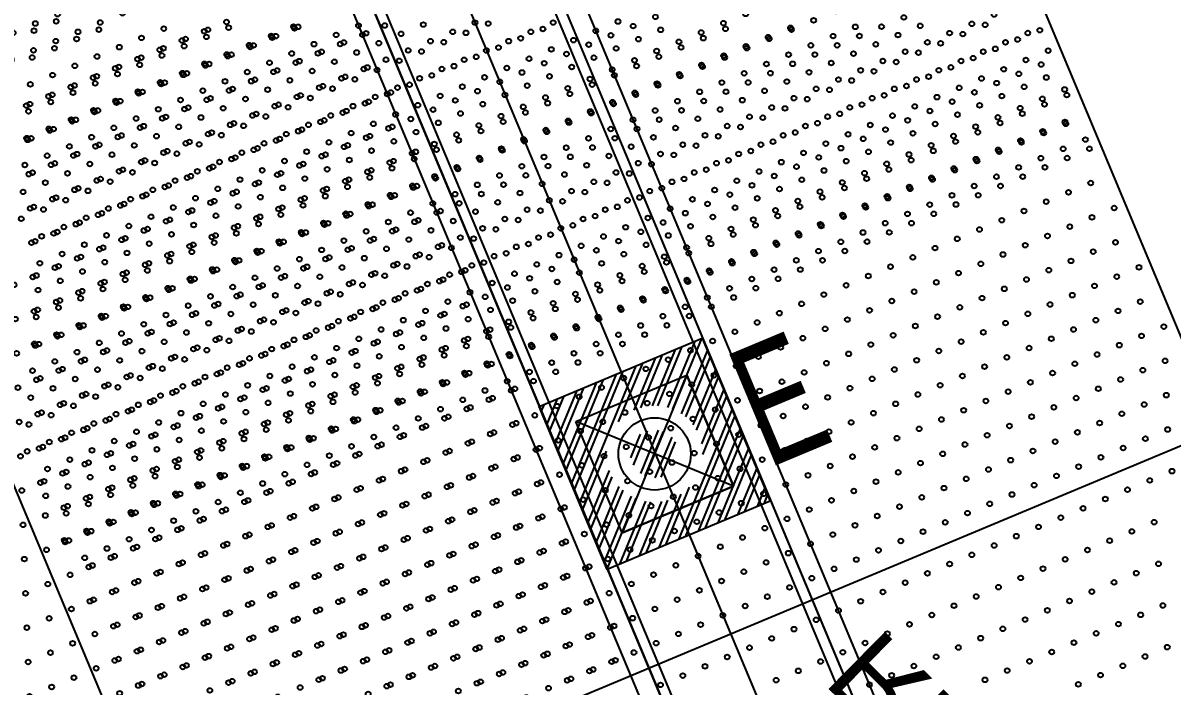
# Model space of a CAD drawing. Header units: millimetres. Extents: x 712803 to 922331, y -1382701 to -1225629.
# Drawn here: x 789818 to 791248, y -1316865 to -1316039 of the extents above; entities that cross this region are included whole.
import ezdxf
from ezdxf.enums import TextEntityAlignment as Align

# ---------------------------------------------------------------- set-up
doc = ezdxf.new("R2010")
doc.units = ezdxf.units.MM
doc.header["$LTSCALE"] = 10
doc.header["$MEASUREMENT"] = 0
doc.linetypes.add('ACAD_ISO05W100', pattern=[33, 24, -3, 0, -3, 0, -3])
doc.linetypes.add('CENTER', pattern=[50.8, 31.75, -6.35, 6.35, -6.35])
for name, color, linetype in [('I—平顶—分格线', 8, 'Continuous'), ('I—平顶—填充01(线状)', 8, 'Continuous'), ('I—平顶—暖通', 144, 'Continuous'), ('I—平顶—消防设施', 10, 'Continuous'), ('I—平顶—灯具', 62, 'Continuous'), ('I—平顶—造型', 122, 'Continuous'), ('I—装饰—尺寸标注', 232, 'Continuous')]:
    doc.layers.add(name, color=color, linetype=linetype)
doc.styles.add('ARIAL', font='arial.ttf')
doc.styles.get("Standard").update_dxf_attribs({"font": 'arial.ttf'})
doc.styles.add('平顶图图例(客房区A2）$0$XD2008', font='SIMYOU.TTF', dxfattribs={"width": 0.7})
doc.dimstyles.new('\\M+19557\\M+18F80', dxfattribs={"dimtxt": 2.5, "dimasz": 0.8, "dimexe": 0, "dimexo": 0, "dimgap": 1, "dimtad": 1, "dimdec": 0, "dimzin": 0, "dimdsep": 46, "dimtxsty": 'Standard', "dimblk": 'DOT', "dimcen": 1, "dimaunit": 1, "dimadec": 3, "dimazin": 0, "dimtfac": 1, "dimtdec": 0, "dimtmove": 2, "dimatfit": 3, "dimfxl": 0, "dimtolj": 1, "dimtzin": 0, "dimarcsym": 0})
doc.dimstyles.new('XD30', dxfattribs={"dimscale": 30, "dimtxt": 2.5, "dimasz": 1, "dimexe": 1, "dimexo": 1, "dimgap": 0.8, "dimtad": 1, "dimdec": 0, "dimrnd": 5, "dimdsep": 46, "dimtxsty": 'ARIAL', "dimblk1": 'ARCHTICK', "dimblk2": 'ARCHTICK', "dimsah": 1, "dimcen": -0.9, "dimdle": 1, "dimclrd": 256, "dimclre": 256, "dimclrt": 40, "dimaunit": 1, "dimadec": 0, "dimazin": 0, "dimtfac": 0.35, "dimtdec": 0, "dimtix": 1, "dimtmove": 2, "dimatfit": 3, "dimldrblk": 'ARCHTICK', "dimfxl": 0, "dimtvp": 0.8, "dimtolj": 1, "dimtzin": 0, "dimarcsym": 0})

# ---------------------------------------------------------------- blocks, each defined once
blk = doc.blocks.new('_ArchTick')
at = {"color": 0, "linetype": 'ByBlock', "const_width": 0.15}
blk.add_lwpolyline([(-0.5, -0.5), (0.5, 0.5)], dxfattribs=at)
blk = doc.blocks.new('*D1586')
at = {"layer": 'Defpoints', "color": 0, "ltscale": 50, "transparency": 16777216}
for p in [(712802.6, -1325596.1, 277.1), (794966.1, -1327810.6, 276.8), (794557.8, -1327981.3)]:
    blk.add_point(p, dxfattribs=at)
at = {"layer": 'I—装饰—尺寸标注', "lineweight": -2, "ltscale": 50, "transparency": 16777216}
for p, q in [((781534.8, -1296829.9), (794569.3, -1328009)), ((781408, -1296915.4), (781574.1, -1296846)), ((794673.4, -1327932.9), (794530.1, -1327992.9))]:
    blk.add_line(p, q, dxfattribs=at)
at = {"layer": 'I—装饰—尺寸标注', "lineweight": -2, "ltscale": 50, "transparency": 16777216, "xscale": 30, "yscale": 30, "zscale": 30}
for p, rotation in [((781546.4, -1296857.5), 112.6875065896419), ((794557.8, -1327981.3), 292.6875065896419)]:
    blk.add_blockref('_ArchTick', p, dxfattribs=dict(at, rotation=rotation))
at = {"layer": 'I—装饰—尺寸标注', "color": 40, "ltscale": 50, "transparency": 16777216, "insert": (788109.6, -1312395.4), "char_height": 75, "attachment_point": 5, "rotation": 292.6875, "style": 'ARIAL'}
blk.add_mtext('\\A1;33735', dxfattribs=at)
blk = doc.blocks.new('*U1700')
for p, q in [((269.01, 80.59), (3847.14, 80.59)), ((273.75, 75.85), (3842.4, 75.85)), ((273.75, 40.3), (3842.4, 40.3)), ((3847.14, 0), (269.01, 0)), ((3842.4, 4.74), (273.75, 4.74))]:
    blk.add_line(p, q)
blk = doc.blocks.new('*D175')
at = {"layer": 'Defpoints', "color": 0, "transparency": 16777216}
for p in [(82.5, 69.3), (82.5, 0), (-82.5, 0)]:
    blk.add_point(p, dxfattribs=at)
at = {"color": 0, "transparency": 16777216, "insert": (69.3, 88.9), "char_height": 15, "attachment_point": 5}
blk.add_mtext('\\A1;165', dxfattribs=at)
blk = doc.blocks.new('_Dot')
at = {"color": 0, "linetype": 'ByBlock', "lineweight": -2}
blk.add_line((-0.5, 0), (-1, 0), dxfattribs=at)
at = {"color": 0, "linetype": 'ByBlock', "const_width": 0.5}
blk.add_lwpolyline([(-0.25, 0, 1), (0.25, 0, 1)], format="xyb", close=True, dxfattribs=at)
blk = doc.blocks.new('应急照明灯')
at = {"ltscale": 250}
for p, q in [((-150, -150), (-150, 150)), ((-150, 150), (150, 150)), ((150, 150), (-150, -150)), ((150, -150), (-150, 150)), ((150, -150), (150, 150)), ((-150, -150), (150, -150))]:
    blk.add_line(p, q, dxfattribs=at)
blk.add_circle((0, 0), 90, dxfattribs=at)
at = {"style": '平顶图图例(客房区A2）$0$XD2008', "width": 0.7}
blk.add_text('E', height=300, dxfattribs=at).set_placement((338, -142.9), align=Align.CENTER)
blk = doc.blocks.new('4560')
at = {"layer": 'I—平顶—分格线', "color": 1}
for centre in [(-2880, -20), (-2800, -20), (-2720, -20), (-2640, -20), (-2560, -20), (-2480, -20), (-2400, -20), (-2320, -20), (-2240, -20), (-2160, -20), (-2080, -20), (-2840, -35), (-2760, -35), (-2680, -35), (-2600, -35), (-2520, -35), (-2440, -35), (-2360, -35), (-2280, -35), (-2200, -35), (-2120, -35), (-2880, -50), (-2800, -50), (-2720, -50), (-2640, -50), (-2560, -50), (-2480, -50), (-2400, -50), (-2320, -50), (-2240, -50), (-2160, -50), (-2080, -50), (-2840, -65), (-2760, -65), (-2680, -65), (-2600, -65), (-2520, -65), (-2440, -65), (-2360, -65), (-2280, -65), (-2200, -65), (-2120, -65), (-2880, -80), (-2800, -80), (-2720, -80), (-2640, -80), (-2560, -80), (-2480, -80), (-2400, -80), (-2320, -80), (-2240, -80), (-2160, -80), (-2080, -80), (-2920, -95), (-2840, -95), (-2760, -95), (-2680, -95), (-2600, -95), (-2520, -95), (-2440, -95), (-2360, -95), (-2280, -95), (-2200, -95), (-2120, -95), (-2880, -110), (-2800, -110), (-2720, -110), (-2640, -110), (-2560, -110), (-2480, -110), (-2400, -110), (-2320, -110), (-2240, -110), (-2160, -110), (-2080, -110), (-2920, -125), (-2840, -125), (-2760, -125), (-2680, -125), (-2600, -125), (-2520, -125), (-2440, -125), (-2360, -125), (-2280, -125), (-2200, -125), (-2120, -125), (-2880, -140), (-2800, -140), (-2720, -140), (-2640, -140), (-2560, -140), (-2480, -140), (-2400, -140), (-2320, -140), (-2240, -140), (-2160, -140), (-2080, -140), (-2920, -155), (-2840, -155), (-2760, -155), (-2680, -155), (-2600, -155), (-2520, -155), (-2440, -155), (-2360, -155), (-2280, -155), (-2200, -155), (-2120, -155), (-2880, -170), (-2800, -170), (-2720, -170), (-2640, -170), (-2560, -170), (-2480, -170), (-2400, -170), (-2320, -170), (-2240, -170), (-2160, -170), (-2080, -170), (-2920, -185), (-2840, -185), (-2760, -185), (-2680, -185), (-2600, -185), (-2520, -185), (-2440, -185), (-2360, -185), (-2280, -185), (-2200, -185), (-2120, -185), (-2960, -200), (-2880, -200), (-2800, -200), (-2720, -200), (-2640, -200), (-2560, -200), (-2480, -200), (-2400, -200), (-2320, -200), (-2240, -200), (-2160, -200), (-2080, -200), (-2920, -215), (-2840, -215), (-2760, -215), (-2680, -215), (-2600, -215), (-2520, -215), (-2440, -215), (-2360, -215), (-2280, -215), (-2200, -215), (-2120, -215), (-2960, -230), (-2880, -230), (-2800, -230), (-2720, -230), (-2640, -230), (-2560, -230), (-2480, -230), (-2400, -230), (-2320, -230), (-2240, -230), (-2160, -230), (-2080, -230), (-2920, -245), (-2840, -245), (-2760, -245), (-2680, -245), (-2600, -245), (-2520, -245), (-2440, -245), (-2360, -245), (-2280, -245), (-2200, -245), (-2120, -245), (-2960, -260), (-2880, -260), (-2800, -260), (-2720, -260), (-2640, -260), (-2560, -260), (-2480, -260), (-2400, -260), (-2320, -260), (-2240, -260), (-2160, -260), (-2080, -260), (-2920, -275), (-2840, -275), (-2760, -275), (-2680, -275), (-2600, -275), (-2520, -275), (-2440, -275), (-2360, -275), (-2280, -275), (-2200, -275), (-2120, -275), (-2960, -290), (-2880, -290), (-2800, -290), (-2720, -290), (-2640, -290), (-2560, -290), (-2480, -290), (-2400, -290), (-2320, -290), (-2240, -290), (-2160, -290), (-2080, -290), (-2920, -305), (-2840, -305), (-2760, -305), (-2680, -305), (-2600, -305), (-2520, -305), (-2440, -305), (-2360, -305), (-2280, -305), (-2200, -305), (-2120, -305), (-2960, -320), (-2880, -320), (-2800, -320), (-2720, -320), (-2640, -320), (-2560, -320), (-2480, -320), (-2400, -320), (-2320, -320), (-2240, -320), (-2160, -320), (-2080, -320), (-2920, -335), (-2840, -335), (-2760, -335), (-2680, -335), (-2600, -335), (-2520, -335), (-2440, -335), (-2360, -335), (-2280, -335), (-2200, -335), (-2120, -335), (-2960, -350), (-2880, -350), (-2800, -350), (-2720, -350), (-2640, -350), (-2560, -350), (-2480, -350), (-2400, -350), (-2320, -350), (-2240, -350), (-2160, -350), (-2080, -350), (-2920, -365), (-2840, -365), (-2760, -365), (-2680, -365), (-2600, -365), (-2520, -365), (-2440, -365), (-2360, -365), (-2280, -365), (-2200, -365), (-2120, -365), (-2960, -380), (-2880, -380), (-2800, -380), (-2720, -380), (-2640, -380), (-2560, -380), (-2480, -380), (-2400, -380), (-2320, -380), (-2240, -380), (-2160, -380), (-2080, -380), (-2920, -395), (-2840, -395), (-2760, -395), (-2680, -395), (-2600, -395), (-2520, -395), (-2440, -395), (-2360, -395), (-2280, -395), (-2200, -395), (-2120, -395), (-2960, -410), (-2880, -410), (-2800, -410), (-2720, -410), (-2640, -410), (-2560, -410), (-2480, -410), (-2400, -410), (-2320, -410), (-2240, -410), (-2160, -410), (-2080, -410), (-2920, -425), (-2840, -425), (-2760, -425), (-2680, -425), (-2600, -425), (-2520, -425), (-2440, -425), (-2360, -425), (-2280, -425), (-2200, -425), (-2120, -425), (-2960, -440), (-2880, -440), (-2800, -440), (-2720, -440), (-2640, -440), (-2560, -440), (-2480, -440), (-2400, -440), (-2320, -440), (-2240, -440), (-2160, -440), (-2080, -440), (-2920, -455), (-2840, -455), (-2760, -455), (-2680, -455), (-2600, -455), (-2520, -455), (-2440, -455), (-2360, -455), (-2280, -455), (-2200, -455), (-2120, -455), (-2880, -470), (-2800, -470), (-2720, -470), (-2640, -470), (-2560, -470), (-2480, -470), (-2400, -470), (-2320, -470), (-2240, -470), (-2160, -470), (-2080, -470), (-2840, -485), (-2760, -485), (-2680, -485), (-2600, -485), (-2520, -485), (-2440, -485), (-2360, -485), (-2280, -485), (-2200, -485), (-2120, -485), (-2800, -500), (-2720, -500), (-2640, -500), (-2560, -500), (-2480, -500), (-2400, -500), (-2320, -500), (-2240, -500), (-2160, -500), (-2080, -500), (-2760, -515), (-2680, -515), (-2600, -515), (-2520, -515), (-2440, -515), (-2360, -515), (-2280, -515), (-2200, -515), (-2120, -515), (-2720, -530), (-2640, -530), (-2560, -530), (-2480, -530), (-2400, -530), (-2320, -530), (-2240, -530), (-2160, -530), (-2080, -530), (-2760, -545), (-2680, -545), (-2600, -545), (-2520, -545), (-2440, -545), (-2360, -545), (-2280, -545), (-2200, -545), (-2120, -545), (-2720, -560), (-2640, -560), (-2560, -560), (-2480, -560), (-2400, -560), (-2320, -560), (-2240, -560), (-2160, -560), (-2080, -560), (-2760, -575), (-2680, -575), (-2600, -575), (-2520, -575), (-2440, -575), (-2360, -575), (-2280, -575), (-2200, -575), (-2120, -575), (-2800, -590), (-2720, -590), (-2640, -590), (-2560, -590), (-2480, -590), (-2400, -590), (-2320, -590), (-2240, -590), (-2160, -590), (-2080, -590), (-2760, -605), (-2680, -605), (-2600, -605), (-2520, -605), (-2440, -605), (-2360, -605), (-2280, -605), (-2200, -605), (-2120, -605), (-2800, -620), (-2720, -620), (-2640, -620), (-2560, -620), (-2480, -620), (-2400, -620), (-2320, -620), (-2240, -620), (-2160, -620), (-2080, -620), (-2760, -635), (-2680, -635), (-2600, -635), (-2520, -635), (-2440, -635), (-2360, -635), (-2280, -635), (-2200, -635), (-2120, -635), (-2800, -650), (-2720, -650), (-2640, -650), (-2560, -650), (-2480, -650), (-2400, -650), (-2320, -650), (-2240, -650), (-2160, -650), (-2080, -650), (-2840, -665), (-2760, -665), (-2680, -665), (-2600, -665), (-2520, -665), (-2440, -665), (-2360, -665), (-2280, -665), (-2200, -665), (-2120, -665), (-2800, -680), (-2720, -680), (-2640, -680), (-2560, -680), (-2480, -680), (-2400, -680), (-2320, -680), (-2240, -680), (-2160, -680), (-2080, -680), (-2840, -695), (-2760, -695), (-2680, -695), (-2600, -695), (-2520, -695), (-2440, -695), (-2360, -695), (-2280, -695), (-2200, -695), (-2120, -695), (-2800, -710), (-2720, -710), (-2640, -710), (-2560, -710), (-2480, -710), (-2400, -710), (-2320, -710), (-2240, -710), (-2160, -710), (-2080, -710), (-2840, -725), (-2760, -725), (-2680, -725), (-2600, -725), (-2520, -725), (-2440, -725), (-2360, -725), (-2280, -725), (-2200, -725), (-2120, -725), (-2800, -740), (-2720, -740), (-2640, -740), (-2560, -740), (-2480, -740), (-2400, -740), (-2320, -740), (-2240, -740), (-2160, -740), (-2080, -740), (-2840, -755), (-2760, -755), (-2680, -755), (-2600, -755), (-2520, -755), (-2440, -755), (-2360, -755), (-2280, -755), (-2200, -755), (-2120, -755), (-2880, -770), (-2800, -770), (-2720, -770), (-2640, -770), (-2560, -770), (-2480, -770), (-2400, -770), (-2320, -770), (-2240, -770), (-2160, -770), (-2080, -770), (-2840, -785), (-2760, -785), (-2680, -785), (-2600, -785), (-2520, -785), (-2440, -785), (-2360, -785), (-2280, -785), (-2200, -785), (-2120, -785), (-2880, -800), (-2800, -800), (-2720, -800), (-2640, -800), (-2560, -800), (-2480, -800), (-2400, -800), (-2320, -800), (-2240, -800), (-2160, -800), (-2080, -800), (-2840, -815), (-2760, -815), (-2680, -815), (-2600, -815), (-2520, -815), (-2440, -815), (-2360, -815), (-2280, -815), (-2200, -815), (-2120, -815), (-2880, -830), (-2800, -830), (-2720, -830), (-2640, -830), (-2560, -830), (-2480, -830), (-2400, -830), (-2320, -830), (-2240, -830), (-2160, -830), (-2080, -830), (-2840, -845), (-2760, -845), (-2680, -845), (-2600, -845), (-2520, -845), (-2440, -845), (-2360, -845), (-2280, -845), (-2200, -845), (-2120, -845), (-2880, -860), (-2800, -860), (-2720, -860), (-2640, -860), (-2560, -860), (-2480, -860), (-2400, -860), (-2320, -860), (-2240, -860), (-2160, -860), (-2080, -860), (-2920, -875), (-2840, -875), (-2760, -875), (-2680, -875), (-2600, -875), (-2520, -875), (-2440, -875), (-2360, -875), (-2280, -875), (-2200, -875), (-2120, -875), (-2880, -890), (-2800, -890), (-2720, -890), (-2640, -890), (-2560, -890), (-2480, -890), (-2400, -890), (-2320, -890), (-2240, -890), (-2160, -890), (-2080, -890), (-2920, -905), (-2840, -905), (-2760, -905), (-2680, -905), (-2600, -905), (-2520, -905), (-2440, -905), (-2360, -905), (-2280, -905), (-2200, -905), (-2120, -905), (-2880, -920), (-2800, -920), (-2720, -920), (-2640, -920), (-2560, -920), (-2480, -920), (-2400, -920), (-2320, -920), (-2240, -920), (-2160, -920), (-2080, -920), (-2920, -935), (-2840, -935), (-2760, -935), (-2680, -935), (-2600, -935), (-2520, -935), (-2440, -935), (-2360, -935), (-2280, -935), (-2200, -935), (-2120, -935), (-2960, -950), (-2880, -950), (-2800, -950), (-2720, -950), (-2640, -950), (-2560, -950), (-2480, -950), (-2400, -950), (-2320, -950), (-2240, -950), (-2160, -950), (-2080, -950), (-2920, -965), (-2840, -965), (-2760, -965), (-2680, -965), (-2600, -965), (-2520, -965), (-2440, -965), (-2360, -965), (-2280, -965), (-2200, -965), (-2120, -965), (-2960, -980), (-2880, -980), (-2800, -980), (-2720, -980), (-2640, -980), (-2560, -980), (-2480, -980), (-2400, -980), (-2320, -980), (-2240, -980), (-2160, -980), (-2080, -980), (-2920, -995), (-2840, -995), (-2760, -995), (-2680, -995), (-2600, -995), (-2520, -995), (-2440, -995), (-2360, -995), (-2280, -995), (-2200, -995), (-2120, -995), (-2960, -1010), (-2880, -1010), (-2800, -1010), (-2720, -1010), (-2640, -1010), (-2560, -1010), (-2480, -1010), (-2400, -1010), (-2320, -1010), (-2240, -1010), (-2160, -1010), (-2920, -1025), (-2840, -1025), (-2760, -1025), (-2680, -1025), (-2600, -1025), (-2520, -1025), (-2440, -1025), (-2360, -1025), (-2280, -1025), (-2200, -1025), (-2120, -1025), (-2960, -1040), (-2880, -1040), (-2800, -1040), (-2720, -1040), (-2640, -1040), (-2560, -1040), (-2480, -1040), (-2400, -1040), (-2320, -1040), (-2240, -1040), (-2160, -1040), (-2920, -1055), (-2840, -1055), (-2760, -1055), (-2680, -1055), (-2600, -1055), (-2520, -1055), (-2440, -1055), (-2360, -1055), (-2280, -1055), (-2200, -1055), (-2120, -1055), (-2960, -1070), (-2880, -1070), (-2800, -1070), (-2720, -1070), (-2640, -1070), (-2560, -1070), (-2480, -1070), (-2400, -1070), (-2320, -1070), (-2240, -1070), (-2160, -1070), (-2920, -1085), (-2840, -1085), (-2760, -1085), (-2680, -1085), (-2600, -1085), (-2520, -1085), (-2440, -1085), (-2360, -1085), (-2280, -1085), (-2200, -1085), (-2120, -1085), (-2960, -1100), (-2880, -1100), (-2800, -1100), (-2720, -1100), (-2640, -1100), (-2560, -1100), (-2480, -1100), (-2400, -1100), (-2320, -1100), (-2240, -1100), (-2160, -1100), (-2920, -1115), (-2840, -1115), (-2760, -1115), (-2680, -1115), (-2600, -1115), (-2520, -1115), (-2440, -1115), (-2360, -1115), (-2280, -1115), (-2200, -1115), (-2960, -1130), (-2880, -1130), (-2800, -1130), (-2720, -1130), (-2640, -1130), (-2560, -1130), (-2480, -1130), (-2400, -1130), (-2320, -1130), (-2240, -1130), (-2160, -1130), (-2920, -1145), (-2840, -1145), (-2760, -1145), (-2680, -1145), (-2600, -1145), (-2520, -1145), (-2440, -1145), (-2360, -1145), (-2280, -1145), (-2200, -1145), (-2960, -1160), (-2880, -1160), (-2800, -1160), (-2720, -1160), (-2640, -1160), (-2560, -1160), (-2480, -1160), (-2400, -1160), (-2320, -1160), (-2240, -1160), (-2160, -1160), (-2920, -1175), (-2840, -1175), (-2760, -1175), (-2680, -1175), (-2600, -1175), (-2520, -1175), (-2440, -1175), (-2360, -1175), (-2280, -1175), (-2200, -1175), (-2960, -1190), (-2880, -1190), (-2800, -1190), (-2720, -1190), (-2640, -1190), (-2560, -1190), (-2480, -1190), (-2400, -1190), (-2320, -1190), (-2240, -1190), (-2920, -1205), (-2840, -1205), (-2760, -1205), (-2680, -1205), (-2600, -1205), (-2520, -1205), (-2440, -1205), (-2360, -1205), (-2280, -1205), (-2200, -1205), (-2960, -1220), (-2880, -1220), (-2800, -1220), (-2720, -1220), (-2640, -1220), (-2560, -1220), (-2480, -1220), (-2400, -1220), (-2320, -1220), (-2240, -1220), (-2920, -1235), (-2840, -1235), (-2760, -1235), (-2680, -1235), (-2600, -1235), (-2520, -1235), (-2440, -1235), (-2360, -1235), (-2280, -1235), (-2200, -1235), (-2880, -1250), (-2800, -1250), (-2720, -1250), (-2640, -1250), (-2560, -1250), (-2480, -1250), (-2400, -1250), (-2320, -1250), (-2240, -1250), (-2840, -1265), (-2760, -1265), (-2680, -1265), (-2600, -1265), (-2520, -1265), (-2440, -1265), (-2360, -1265), (-2280, -1265), (-2200, -1265), (-2800, -1280), (-2720, -1280), (-2640, -1280), (-2560, -1280), (-2480, -1280), (-2400, -1280), (-2320, -1280), (-2240, -1280), (-2760, -1295), (-2680, -1295), (-2600, -1295), (-2520, -1295), (-2440, -1295), (-2360, -1295), (-2280, -1295), (-2720, -1310), (-2640, -1310), (-2560, -1310), (-2480, -1310), (-2400, -1310), (-2320, -1310), (-2240, -1310), (-2680, -1325), (-2600, -1325), (-2520, -1325), (-2440, -1325), (-2360, -1325), (-2280, -1325), (-2640, -1340), (-2560, -1340), (-2480, -1340), (-2400, -1340), (-2320, -1340), (-2240, -1340), (-2600, -1355), (-2520, -1355), (-2440, -1355), (-2360, -1355), (-2280, -1355), (-2560, -1370), (-2480, -1370), (-2400, -1370), (-2320, -1370), (-2240, -1370), (-2520, -1385), (-2440, -1385), (-2360, -1385), (-2280, -1385)]:
    blk.add_circle(centre, 3, dxfattribs=at)
at = {"layer": 'I—平顶—分格线', "color": 3}
for centre in [(-2040, -35), (-2040, -65), (-1990, -80), (-2040, -95), (-1990, -110), (-2040, -125), (-1940, -125), (-1990, -140), (-1890, -140), (-2040, -155), (-1940, -155), (-1840, -155), (-1990, -170), (-1890, -170), (-1790, -170), (-2040, -185), (-1940, -185), (-1840, -185), (-1990, -200), (-1890, -200), (-1790, -200), (-2040, -215), (-1940, -215), (-1840, -215), (-1990, -230), (-1890, -230), (-1790, -230), (-2040, -245), (-1940, -245), (-1840, -245), (-1990, -260), (-1890, -260), (-1790, -260), (-2040, -275), (-1940, -275), (-1840, -275), (-1990, -290), (-1890, -290), (-1790, -290), (-2040, -305), (-1940, -305), (-1840, -305), (-1990, -320), (-1890, -320), (-2040, -335), (-1940, -335), (-1840, -335), (-1990, -350), (-1890, -350), (-2040, -365), (-1940, -365), (-1840, -365), (-1990, -380), (-1890, -380), (-2040, -395), (-1940, -395), (-1840, -395), (-1990, -410), (-1890, -410), (-2040, -425), (-1940, -425), (-1990, -440), (-1890, -440), (-2040, -455), (-1940, -455), (-1990, -470), (-1890, -470), (-2040, -485), (-1940, -485), (-1990, -500), (-1890, -500), (-2040, -515), (-1940, -515), (-1990, -530), (-1890, -530), (-2040, -545), (-1940, -545), (-1990, -560), (-2040, -575), (-1940, -575), (-1990, -590), (-2040, -605), (-1940, -605), (-1990, -620), (-2040, -635), (-1940, -635), (-1990, -650), (-2040, -665), (-1990, -680), (-2040, -695), (-1990, -710), (-2040, -725), (-1990, -740), (-2040, -755), (-1990, -770), (-2040, -785), (-2040, -815), (-2040, -845), (-2040, -875)]:
    blk.add_circle(centre, 3, dxfattribs=at)
blk = doc.blocks.new('30-1')
at = {"layer": 'I—平顶—分格线'}
for centre in [(-1175, -1465.6), (-1145, -1465.6), (-1190, -1495.6), (-1160, -1495.6), (-1130, -1495.6), (-1100, -1495.6), (-1205, -1525.6), (-1175, -1525.6), (-1145, -1525.6), (-1115, -1525.6), (-1085, -1525.6), (-1055, -1525.6), (-1025, -1525.6), (-1220, -1555.6), (-1190, -1555.6), (-1160, -1555.6), (-1130, -1555.6), (-1100, -1555.6), (-1070, -1555.6), (-1040, -1555.6), (-1010, -1555.6), (-980, -1555.6), (-950, -1555.6), (-1235, -1585.6), (-1205, -1585.6), (-1175, -1585.6), (-1145, -1585.6), (-1115, -1585.6), (-1085, -1585.6), (-1055, -1585.6), (-1025, -1585.6), (-995, -1585.6), (-965, -1585.6), (-935, -1585.6), (-905, -1585.6), (-875, -1585.6), (-1250, -1615.6), (-1220, -1615.6), (-1190, -1615.6), (-1160, -1615.6), (-1130, -1615.6), (-1100, -1615.6), (-1070, -1615.6), (-1040, -1615.6), (-1010, -1615.6), (-980, -1615.6), (-950, -1615.6), (-920, -1615.6), (-890, -1615.6), (-860, -1615.6), (-830, -1615.6), (-800, -1615.6), (-1265, -1645.6), (-1235, -1645.6), (-1205, -1645.6), (-1175, -1645.6), (-1145, -1645.6), (-1115, -1645.6), (-1085, -1645.6), (-1055, -1645.6), (-1025, -1645.6), (-995, -1645.6), (-965, -1645.6), (-935, -1645.6), (-905, -1645.6), (-875, -1645.6), (-845, -1645.6), (-815, -1645.6), (-785, -1645.6), (-755, -1645.6), (-725, -1645.6), (-1280, -1675.6), (-1250, -1675.6), (-1220, -1675.6), (-1190, -1675.6), (-1160, -1675.6), (-1130, -1675.6), (-1100, -1675.6), (-1070, -1675.6), (-1040, -1675.6), (-1010, -1675.6), (-980, -1675.6), (-950, -1675.6), (-920, -1675.6), (-890, -1675.6), (-860, -1675.6), (-830, -1675.6), (-800, -1675.6), (-770, -1675.6), (-740, -1675.6), (-710, -1675.6), (-680, -1675.6), (-650, -1675.6), (-1265, -1705.6), (-1235, -1705.6), (-1205, -1705.6), (-1175, -1705.6), (-1145, -1705.6), (-1115, -1705.6), (-1085, -1705.6), (-1055, -1705.6), (-1025, -1705.6), (-995, -1705.6), (-965, -1705.6), (-935, -1705.6), (-905, -1705.6), (-875, -1705.6), (-845, -1705.6), (-815, -1705.6), (-785, -1705.6), (-755, -1705.6), (-725, -1705.6), (-695, -1705.6), (-665, -1705.6), (-635, -1705.6), (-605, -1705.6), (-575, -1705.6), (-1280, -1735.6), (-1250, -1735.6), (-1220, -1735.6), (-1190, -1735.6), (-1160, -1735.6), (-1130, -1735.6), (-1100, -1735.6), (-1070, -1735.6), (-1040, -1735.6), (-1010, -1735.6), (-980, -1735.6), (-950, -1735.6), (-920, -1735.6), (-890, -1735.6), (-860, -1735.6), (-830, -1735.6), (-800, -1735.6), (-770, -1735.6), (-740, -1735.6), (-710, -1735.6), (-680, -1735.6), (-650, -1735.6), (-620, -1735.6), (-590, -1735.6), (-560, -1735.6), (-530, -1735.6), (-500, -1735.6), (-1295, -1765.6), (-1265, -1765.6), (-1235, -1765.6), (-1205, -1765.6), (-1175, -1765.6), (-1145, -1765.6), (-1115, -1765.6), (-1085, -1765.6), (-1055, -1765.6), (-1025, -1765.6), (-995, -1765.6), (-965, -1765.6), (-935, -1765.6), (-905, -1765.6), (-875, -1765.6), (-845, -1765.6), (-815, -1765.6), (-785, -1765.6), (-755, -1765.6), (-725, -1765.6), (-695, -1765.6), (-665, -1765.6), (-635, -1765.6), (-605, -1765.6), (-575, -1765.6), (-545, -1765.6), (-515, -1765.6), (-485, -1765.6), (-455, -1765.6), (-1310, -1795.6), (-1280, -1795.6), (-1250, -1795.6), (-1220, -1795.6), (-1190, -1795.6), (-1160, -1795.6), (-1130, -1795.6), (-1100, -1795.6), (-1070, -1795.6), (-1040, -1795.6), (-1010, -1795.6), (-980, -1795.6), (-950, -1795.6), (-920, -1795.6), (-890, -1795.6), (-860, -1795.6), (-830, -1795.6), (-800, -1795.6), (-770, -1795.6), (-740, -1795.6), (-710, -1795.6), (-680, -1795.6), (-650, -1795.6), (-620, -1795.6), (-590, -1795.6), (-560, -1795.6), (-530, -1795.6), (-500, -1795.6), (-470, -1795.6), (-440, -1795.6), (-410, -1795.6), (-380, -1795.6), (-1325, -1825.6), (-1295, -1825.6), (-1265, -1825.6), (-1235, -1825.6), (-1205, -1825.6), (-1175, -1825.6), (-1145, -1825.6), (-1115, -1825.6), (-1085, -1825.6), (-1055, -1825.6), (-1025, -1825.6), (-995, -1825.6), (-965, -1825.6), (-935, -1825.6), (-905, -1825.6), (-875, -1825.6), (-845, -1825.6), (-815, -1825.6), (-785, -1825.6), (-755, -1825.6), (-725, -1825.6), (-695, -1825.6), (-665, -1825.6), (-635, -1825.6), (-605, -1825.6), (-575, -1825.6), (-545, -1825.6), (-515, -1825.6), (-485, -1825.6), (-455, -1825.6), (-425, -1825.6), (-395, -1825.6), (-365, -1825.6), (-335, -1825.6), (-305, -1825.6), (-1340, -1855.6), (-1310, -1855.6), (-1280, -1855.6), (-1250, -1855.6), (-1220, -1855.6), (-1190, -1855.6), (-1160, -1855.6), (-1130, -1855.6), (-1100, -1855.6), (-1070, -1855.6), (-1040, -1855.6), (-1010, -1855.6), (-980, -1855.6), (-950, -1855.6), (-920, -1855.6), (-890, -1855.6), (-860, -1855.6), (-830, -1855.6), (-800, -1855.6), (-770, -1855.6), (-740, -1855.6), (-710, -1855.6), (-680, -1855.6), (-650, -1855.6), (-620, -1855.6), (-590, -1855.6), (-560, -1855.6), (-530, -1855.6), (-500, -1855.6), (-470, -1855.6), (-440, -1855.6), (-410, -1855.6), (-380, -1855.6), (-350, -1855.6), (-320, -1855.6), (-290, -1855.6), (-260, -1855.6), (-230, -1855.6), (-1355, -1885.6), (-1325, -1885.6), (-1295, -1885.6), (-1265, -1885.6), (-1235, -1885.6), (-1205, -1885.6), (-1175, -1885.6), (-1145, -1885.6), (-1115, -1885.6), (-1085, -1885.6), (-1055, -1885.6), (-1025, -1885.6), (-995, -1885.6), (-965, -1885.6), (-935, -1885.6), (-905, -1885.6), (-875, -1885.6), (-845, -1885.6), (-815, -1885.6), (-785, -1885.6), (-755, -1885.6), (-725, -1885.6), (-695, -1885.6), (-665, -1885.6), (-635, -1885.6), (-605, -1885.6), (-575, -1885.6), (-545, -1885.6), (-515, -1885.6), (-485, -1885.6), (-455, -1885.6), (-425, -1885.6), (-395, -1885.6), (-365, -1885.6), (-335, -1885.6), (-305, -1885.6), (-275, -1885.6), (-245, -1885.6), (-215, -1885.6), (-185, -1885.6), (-155, -1885.6), (-1370, -1915.6), (-1340, -1915.6), (-1310, -1915.6), (-1280, -1915.6), (-1250, -1915.6), (-1220, -1915.6), (-1190, -1915.6), (-1160, -1915.6), (-1130, -1915.6), (-1100, -1915.6), (-1070, -1915.6), (-1040, -1915.6), (-1010, -1915.6), (-980, -1915.6), (-950, -1915.6), (-920, -1915.6), (-890, -1915.6), (-860, -1915.6), (-830, -1915.6), (-800, -1915.6), (-770, -1915.6), (-740, -1915.6), (-710, -1915.6), (-680, -1915.6), (-650, -1915.6), (-620, -1915.6), (-590, -1915.6), (-560, -1915.6), (-530, -1915.6), (-500, -1915.6), (-470, -1915.6), (-440, -1915.6), (-410, -1915.6), (-380, -1915.6), (-350, -1915.6), (-320, -1915.6), (-290, -1915.6), (-260, -1915.6), (-230, -1915.6), (-200, -1915.6), (-170, -1915.6), (-140, -1915.6), (-110, -1915.6), (-80, -1915.6), (-1385, -1945.6), (-1355, -1945.6), (-1325, -1945.6), (-1295, -1945.6), (-1265, -1945.6), (-1235, -1945.6), (-1205, -1945.6), (-1175, -1945.6), (-1145, -1945.6), (-1115, -1945.6), (-1085, -1945.6), (-1055, -1945.6), (-1025, -1945.6), (-995, -1945.6), (-965, -1945.6), (-935, -1945.6), (-905, -1945.6), (-875, -1945.6), (-845, -1945.6), (-815, -1945.6), (-785, -1945.6), (-755, -1945.6), (-725, -1945.6), (-695, -1945.6), (-665, -1945.6), (-635, -1945.6), (-605, -1945.6), (-575, -1945.6), (-545, -1945.6), (-515, -1945.6), (-485, -1945.6), (-455, -1945.6), (-425, -1945.6), (-395, -1945.6), (-365, -1945.6), (-335, -1945.6), (-305, -1945.6), (-275, -1945.6), (-245, -1945.6), (-215, -1945.6), (-185, -1945.6), (-155, -1945.6), (-125, -1945.6), (-95, -1945.6), (-65, -1945.6), (-35, -1945.6), (-1370, -1975.6), (-1340, -1975.6), (-1310, -1975.6), (-1280, -1975.6), (-1250, -1975.6), (-1220, -1975.6), (-1190, -1975.6), (-1160, -1975.6), (-1130, -1975.6), (-1100, -1975.6), (-1070, -1975.6), (-1040, -1975.6), (-1010, -1975.6), (-980, -1975.6), (-950, -1975.6), (-920, -1975.6), (-890, -1975.6), (-860, -1975.6), (-830, -1975.6), (-800, -1975.6), (-770, -1975.6), (-740, -1975.6), (-710, -1975.6), (-680, -1975.6), (-650, -1975.6), (-620, -1975.6), (-590, -1975.6), (-560, -1975.6), (-530, -1975.6), (-500, -1975.6), (-470, -1975.6), (-440, -1975.6), (-410, -1975.6), (-380, -1975.6), (-350, -1975.6), (-320, -1975.6), (-290, -1975.6), (-260, -1975.6), (-230, -1975.6), (-200, -1975.6), (-170, -1975.6), (-140, -1975.6), (-110, -1975.6), (-80, -1975.6), (-50, -1975.6), (-20, -1975.6), (-1385, -2005.6), (-1355, -2005.6), (-1325, -2005.6), (-1295, -2005.6), (-1265, -2005.6), (-1235, -2005.6), (-1205, -2005.6), (-1175, -2005.6), (-1145, -2005.6), (-1115, -2005.6), (-1085, -2005.6), (-1055, -2005.6), (-1025, -2005.6), (-995, -2005.6), (-965, -2005.6), (-935, -2005.6), (-905, -2005.6), (-875, -2005.6), (-845, -2005.6), (-815, -2005.6), (-785, -2005.6), (-755, -2005.6), (-725, -2005.6), (-695, -2005.6), (-665, -2005.6), (-635, -2005.6), (-605, -2005.6), (-575, -2005.6), (-545, -2005.6), (-515, -2005.6), (-485, -2005.6), (-455, -2005.6), (-425, -2005.6), (-395, -2005.6), (-365, -2005.6), (-335, -2005.6), (-305, -2005.6), (-275, -2005.6), (-245, -2005.6), (-215, -2005.6), (-185, -2005.6), (-155, -2005.6), (-125, -2005.6), (-95, -2005.6), (-65, -2005.6), (-35, -2005.6), (-1370, -2035.6), (-1340, -2035.6), (-1310, -2035.6), (-1280, -2035.6), (-1250, -2035.6), (-1220, -2035.6), (-1190, -2035.6), (-1160, -2035.6), (-1130, -2035.6), (-1100, -2035.6), (-1070, -2035.6), (-1040, -2035.6), (-1010, -2035.6), (-980, -2035.6), (-950, -2035.6), (-920, -2035.6), (-890, -2035.6), (-860, -2035.6), (-830, -2035.6), (-800, -2035.6), (-770, -2035.6), (-740, -2035.6), (-710, -2035.6), (-680, -2035.6), (-650, -2035.6), (-620, -2035.6), (-590, -2035.6), (-560, -2035.6), (-530, -2035.6), (-500, -2035.6), (-470, -2035.6), (-440, -2035.6), (-410, -2035.6), (-380, -2035.6), (-350, -2035.6), (-320, -2035.6), (-290, -2035.6), (-260, -2035.6), (-230, -2035.6), (-200, -2035.6), (-170, -2035.6), (-140, -2035.6), (-110, -2035.6), (-80, -2035.6), (-50, -2035.6), (-20, -2035.6), (-1385, -2065.6), (-1355, -2065.6), (-1325, -2065.6), (-1295, -2065.6), (-1265, -2065.6), (-1235, -2065.6), (-1205, -2065.6), (-1175, -2065.6), (-1145, -2065.6), (-1115, -2065.6), (-1085, -2065.6), (-1055, -2065.6), (-1025, -2065.6), (-995, -2065.6), (-965, -2065.6), (-935, -2065.6), (-905, -2065.6), (-875, -2065.6), (-845, -2065.6), (-815, -2065.6), (-785, -2065.6), (-755, -2065.6), (-725, -2065.6), (-695, -2065.6), (-665, -2065.6), (-635, -2065.6), (-605, -2065.6), (-575, -2065.6), (-545, -2065.6), (-515, -2065.6), (-485, -2065.6), (-455, -2065.6), (-425, -2065.6), (-395, -2065.6), (-365, -2065.6), (-335, -2065.6), (-305, -2065.6), (-275, -2065.6), (-245, -2065.6), (-215, -2065.6), (-185, -2065.6), (-155, -2065.6), (-125, -2065.6), (-95, -2065.6), (-65, -2065.6), (-35, -2065.6), (-1370, -2095.6), (-1340, -2095.6), (-1310, -2095.6), (-1280, -2095.6), (-1250, -2095.6), (-1220, -2095.6), (-1190, -2095.6), (-1160, -2095.6), (-1130, -2095.6), (-1100, -2095.6), (-1070, -2095.6), (-1040, -2095.6), (-1010, -2095.6), (-980, -2095.6), (-950, -2095.6), (-920, -2095.6), (-890, -2095.6), (-860, -2095.6), (-830, -2095.6), (-800, -2095.6), (-770, -2095.6), (-740, -2095.6), (-710, -2095.6), (-680, -2095.6), (-650, -2095.6), (-620, -2095.6), (-590, -2095.6), (-560, -2095.6), (-530, -2095.6), (-500, -2095.6), (-470, -2095.6), (-440, -2095.6), (-410, -2095.6), (-380, -2095.6), (-350, -2095.6), (-320, -2095.6), (-290, -2095.6), (-260, -2095.6), (-230, -2095.6), (-200, -2095.6), (-170, -2095.6), (-140, -2095.6), (-110, -2095.6), (-80, -2095.6), (-50, -2095.6), (-20, -2095.6)]:
    blk.add_circle(centre, 3, dxfattribs=at)
blk = doc.blocks.new('*U171')
h = blk.add_hatch(color=256)
edge = h.paths.add_edge_path()
edge.add_arc((0, 0), 82.5, -90, 90, ccw=False)
edge.add_arc((0, 0), 82.5, 90, 270, ccw=False)
at = {"const_width": 16.5}
blk.add_lwpolyline([(82.5, 0, 0.414214), (0, 82.5, 0.414214), (-82.5, 0, 0.414214), (0, -82.5, 0.414214)], format="xyb", close=True, dxfattribs=at)
dim = blk.add_linear_dim(base=(82.5, 69.3), p1=(-82.5, 0), p2=(82.5, 0), dimstyle='\\M+19557\\M+18F80', override={"dimtxt": 15, "dimgap": 5, "dimse1": 1, "dimse2": 1, "dimsd1": 1, "dimsd2": 1})
dim.commit()
dim.dimension.update_dxf_attribs({"geometry": '*D175', "text_midpoint": (69.3, 88.9), "dimtype": 160})
blk = doc.blocks.new('*U172')
at = {"const_width": 10}
for points in [[(0, 200), (-82.5, 117.5)], [(0, 200), (82.5, 117.5)]]:
    blk.add_lwpolyline(points, dxfattribs=at)
blk.add_blockref('*U171', (0, 0))
at = {"style": 'ARIAL'}
blk.add_text('RI-AJ03sw', height=100, dxfattribs=at).set_placement((0, -280.2), align=Align.MIDDLE_CENTER)
blk.add_text('RI-AJ03sw', height=100, dxfattribs=at).set_placement((0, -280.2), align=Align.MIDDLE_CENTER)

msp = doc.modelspace()

# ---------------------------------------------------------------- hatches: boundary and pattern name
at = {"layer": 'I—平顶—填充01(线状)', "extrusion": (0.000109945, 4.5974e-05, 1)}
h = msp.add_hatch(dxfattribs=at)
h.set_pattern_fill('ANSI32', color=256, scale=50, angle=0.0069)
h.set_pattern_definition([(67.696116, (791711.017, -1356248.94), (-17.3472, 7.115979), []), (67.696116, (791719.171, -1356245.53), (-17.3472, 7.115979), [])])
h.paths.add_polyline_path([(790747.9, -1316634.8), (790545, -1316719.7), (790460.1, -1316516.8), (790663.1, -1316431.9)])
edge = h.paths.add_edge_path(flags=16)
edge.add_arc((790604.1, -1316575.8), 60, -21.8515, 158.1485, ccw=False)
edge = h.paths.add_edge_path(flags=16)
edge.add_arc((790604.1, -1316575.8), 60, 158.1485, 338.1485)
edge = h.paths.add_edge_path(flags=16)
edge.add_arc((790604.1, -1316575.8), 30, -21.8515, 158.1485)
edge.add_arc((790604.1, -1316575.8), 30, 158.1485, 338.1485)

# ---------------------------------------------------------------- linework, layer by layer
at = {"layer": 'I—平顶—分格线', "extrusion": (0.000109945, 4.5974e-05, 1), "elevation": 26.2}
for points in [[(790785, -1314726.1), (794553.4, -1323737.3)], [(790582, -1314811), (794353.4, -1323829.1)], [(792348.5, -1324659.4), (788577.2, -1315641.2)], [(786685.3, -1318478.3), (791824, -1316329.3)], [(786577.9, -1316485), (790346.5, -1325496.6)], [(786374.9, -1316569.9), (790143.5, -1325581.5)]]:
    msp.add_lwpolyline(points, dxfattribs=at)
at = {"layer": 'I—平顶—消防设施', "linetype": 'ACAD_ISO05W100', "extrusion": (0.000109945, 4.5974e-05, 1), "const_width": 20, "elevation": 26.2}
msp.add_lwpolyline([(791056.1, -1314467.2), (786000.5, -1316581.6)], dxfattribs=at)
at = {"layer": 'I—平顶—造型', "extrusion": (0.000109945, 4.5974e-05, 1)}
for p, q in [((790097.7, -1315013.5, 103.4), (793866.1, -1324024.7, -0.2)), ((790071.7, -1315016.2, 103.5), (793843.1, -1324034.4, -0.2)), ((789871.7, -1315108, 103.4), (793640.1, -1324119.3, -0.2)), ((789848.6, -1315117.6, 103.4), (793617, -1324128.9, -0.2))]:
    msp.add_line(p, q, dxfattribs=at)
for points, elevation in [([(791089.6, -1314547.2), (786033.9, -1316661.5)], 26.2), ([(787085.2, -1316273), (790854.1, -1325284.3)], -25.6)]:
    msp.add_lwpolyline(points, dxfattribs=dict(at, elevation=elevation))
at = {"layer": 'I—平顶—造型', "extrusion": (0.000109945, 4.5974e-05, 1), "elevation": 0.4}
for points in [[(790747.9, -1316634.8), (790545, -1316719.7), (790460.1, -1316516.8), (790663.1, -1316431.9)], [(790505.9, -1316535.6), (790644.2, -1316477.7), (790702.1, -1316616.1), (790563.7, -1316674)]]:
    msp.add_lwpolyline(points, close=True, dxfattribs=at)

# ---------------------------------------------------------------- block references
at = {"layer": 'I—平顶—分格线', "extrusion": (0.000109945, 4.5974e-05, 1)}
for name, p, rotation in [('30-1', (789400.7, -1313981.9, 26.2), 22.69420997310895), ('30-1', (790350.1, -1314243.4, 26.2), 22.69420997310895), ('4560', (791374.4, -1318701.4, 26.2), 292.694209973109)]:
    msp.add_blockref(name, p, dxfattribs=dict(at, rotation=rotation))
at = {"layer": 'I—平顶—分格线', "extrusion": (0.000109949, 4.59643e-05, 1), "rotation": 292.6891386025158}
msp.add_blockref('4560', (792089.4, -1318402.5, 26.2), dxfattribs=at)
at = {"layer": 'I—平顶—暖通', "extrusion": (0.000109945, 4.5974e-05, 1), "xscale": 2.729779411674137, "yscale": 2.729779411674137, "zscale": 2.729779411674137, "rotation": 292.6962276811273}
msp.add_blockref('*U1700', (789588.3, -1314430.5, -25.6), dxfattribs=at)
at = {"layer": 'I—平顶—灯具', "linetype": 'CENTER', "ltscale": 0.002, "extrusion": (0.000109945, 4.5974e-05, 1), "xscale": 0.4999999999999994, "yscale": 0.4999999999999994, "zscale": 0.4999999999999994, "rotation": 22.69602048676465}
msp.add_blockref('应急照明灯', (790604, -1316575.9, 0.4), dxfattribs=at)
at = {"layer": 'I—平顶—灯具', "linetype": 'CENTER', "ltscale": 0.002, "extrusion": (0.000109945, 4.5974e-05, 1), "xscale": -1, "rotation": 135.3891960919017}
msp.add_blockref('*U172', (790891, -1317261.5, 26.2), dxfattribs=at)

# ---------------------------------------------------------------- dimensions: what is measured, and where the dimension line sits
at = {"layer": 'I—装饰—尺寸标注', "color": 6, "ltscale": 50}
dim = msp.add_linear_dim(base=(794557.8, -1327981.3, -277.1), p1=(712802.6, -1325596.1), p2=(794966.1, -1327810.6, -0.3), angle=292.6875, dimstyle='XD30', dxfattribs=at)
dim.commit()
dim.dimension.update_dxf_attribs({"geometry": '*D1586', "text_midpoint": (788109.6, -1312395.4, -277.1)})

doc.saveas('drawing.dxf')
